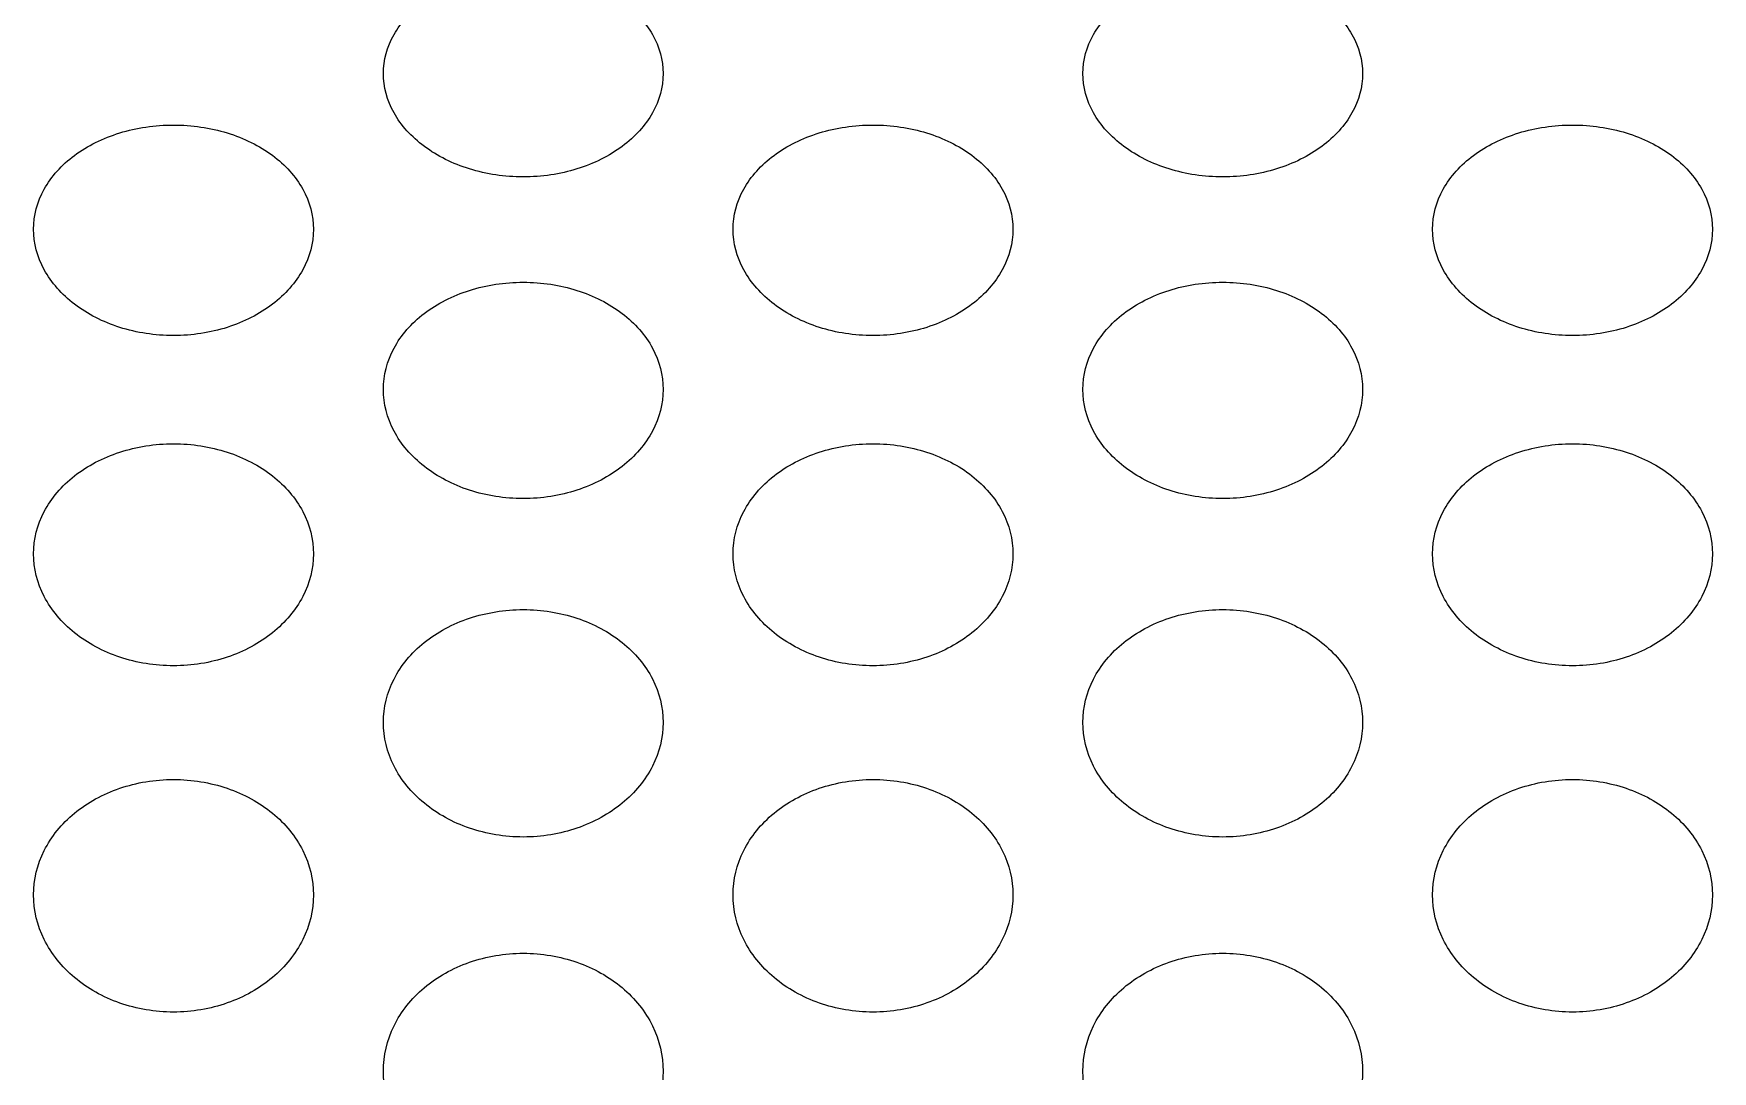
# Model space of a CAD drawing. Header units: millimetres. Extents: x 324 to 7054, y -67 to 2159.
# Drawn here: x 1766.03 to 1814.03, y 1614.86 to 1644.53 of the extents above; entities that cross this region are included whole.
import ezdxf

# ---------------------------------------------------------------- set-up
doc = ezdxf.new("R2010")
doc.units = ezdxf.units.MM
doc.header["$LTSCALE"] = 153.67
doc.layers.add('02___PRT_ALL_AXES', color=7, linetype='CONTINUOUS')

msp = doc.modelspace()

# ---------------------------------------------------------------- linework, layer by layer
at = {"layer": '02___PRT_ALL_AXES', "linetype": 'Continuous'}
for points in [[(1780.03476, 1640.43048), (1779.76893, 1640.43074), (1779.24531, 1640.4694), (1778.48961, 1640.64118), (1777.79947, 1640.91599), (1776.98616, 1641.41039), (1776.24385, 1642.22992), (1775.9302, 1643.38592), (1776.24394, 1644.5293), (1776.98437, 1645.32904), (1777.79615, 1645.80816), (1778.48659, 1646.0741), (1779.24381, 1646.24002), (1779.76846, 1646.2773), (1780.03476, 1646.27754)], [(1780.03476, 1646.27754), (1780.30058, 1646.27729), (1780.8242, 1646.24016), (1781.5799, 1646.07492), (1782.27004, 1645.80977), (1783.08335, 1645.33066), (1783.82566, 1644.53021), (1784.13932, 1643.38374), (1783.82557, 1642.23082), (1783.08514, 1641.41205), (1782.27336, 1640.91766), (1781.58292, 1640.64204), (1780.8257, 1640.46955), (1780.30105, 1640.43073), (1780.03476, 1640.43048)], [(1800.03476, 1640.43048), (1799.76893, 1640.43074), (1799.24531, 1640.4694), (1798.48961, 1640.64118), (1797.79947, 1640.91599), (1796.98616, 1641.41039), (1796.24385, 1642.22992), (1795.9302, 1643.38592), (1796.24394, 1644.5293), (1796.98437, 1645.32904), (1797.79615, 1645.80816), (1798.48659, 1646.0741), (1799.24381, 1646.24002), (1799.76846, 1646.2773), (1800.03476, 1646.27754)], [(1800.03476, 1646.27754), (1800.30058, 1646.27729), (1800.8242, 1646.24016), (1801.5799, 1646.07492), (1802.27004, 1645.80977), (1803.08335, 1645.33066), (1803.82566, 1644.53021), (1804.13932, 1643.38374), (1803.82557, 1642.23082), (1803.08514, 1641.41205), (1802.27336, 1640.91766), (1801.58292, 1640.64204), (1800.8257, 1640.46955), (1800.30105, 1640.43073), (1800.03476, 1640.43048)], [(1770.03476, 1635.8946), (1769.76893, 1635.89487), (1769.24531, 1635.93462), (1768.48961, 1636.11126), (1767.79947, 1636.39387), (1766.98616, 1636.90236), (1766.24385, 1637.74546), (1765.9302, 1638.93524), (1766.24394, 1640.11264), (1766.98437, 1640.93657), (1767.79615, 1641.4303), (1768.48659, 1641.70439), (1769.24381, 1641.87541), (1769.76846, 1641.91384), (1770.03476, 1641.91409)], [(1770.03476, 1641.91409), (1770.30058, 1641.91383), (1770.8242, 1641.87555), (1771.5799, 1641.70524), (1772.27004, 1641.43196), (1773.08335, 1640.93823), (1773.82566, 1640.11357), (1774.13932, 1638.933), (1773.82557, 1637.74638), (1773.08514, 1636.90407), (1772.27336, 1636.39558), (1771.58292, 1636.11214), (1770.8257, 1635.93477), (1770.30105, 1635.89486), (1770.03476, 1635.8946)], [(1790.03476, 1635.8946), (1789.76893, 1635.89487), (1789.24531, 1635.93462), (1788.48961, 1636.11126), (1787.79947, 1636.39387), (1786.98616, 1636.90236), (1786.24385, 1637.74546), (1785.9302, 1638.93524), (1786.24394, 1640.11264), (1786.98437, 1640.93657), (1787.79615, 1641.4303), (1788.48659, 1641.70439), (1789.24381, 1641.87541), (1789.76846, 1641.91384), (1790.03476, 1641.91409)], [(1790.03476, 1641.91409), (1790.30058, 1641.91383), (1790.8242, 1641.87555), (1791.5799, 1641.70524), (1792.27004, 1641.43196), (1793.08335, 1640.93823), (1793.82566, 1640.11357), (1794.13932, 1638.933), (1793.82557, 1637.74638), (1793.08514, 1636.90407), (1792.27336, 1636.39558), (1791.58292, 1636.11214), (1790.8257, 1635.93477), (1790.30105, 1635.89486), (1790.03476, 1635.8946)], [(1810.03476, 1635.8946), (1809.76893, 1635.89487), (1809.24531, 1635.93462), (1808.48961, 1636.11126), (1807.79947, 1636.39387), (1806.98616, 1636.90236), (1806.24385, 1637.74546), (1805.9302, 1638.93524), (1806.24394, 1640.11264), (1806.98437, 1640.93657), (1807.79615, 1641.4303), (1808.48659, 1641.70439), (1809.24381, 1641.87541), (1809.76846, 1641.91384), (1810.03476, 1641.91409)], [(1810.03476, 1641.91409), (1810.30058, 1641.91383), (1810.8242, 1641.87555), (1811.5799, 1641.70524), (1812.27004, 1641.43196), (1813.08335, 1640.93823), (1813.82566, 1640.11357), (1814.13932, 1638.933), (1813.82557, 1637.74638), (1813.08514, 1636.90407), (1812.27336, 1636.39558), (1811.58292, 1636.11214), (1810.8257, 1635.93477), (1810.30105, 1635.89486), (1810.03476, 1635.8946)], [(1780.03476, 1631.23468), (1779.76893, 1631.23496), (1779.24531, 1631.27577), (1778.48961, 1631.45708), (1777.79947, 1631.74721), (1776.98616, 1632.26928), (1776.24385, 1633.1351), (1775.9302, 1634.35748), (1776.24394, 1635.56773), (1776.98437, 1636.41501), (1777.79615, 1636.92286), (1778.48659, 1637.20482), (1779.24381, 1637.38078), (1779.76846, 1637.42031), (1780.03476, 1637.42057)], [(1780.03476, 1637.42057), (1780.30058, 1637.42031), (1780.8242, 1637.38092), (1781.5799, 1637.2057), (1782.27004, 1636.92457), (1783.08335, 1636.41672), (1783.82566, 1635.56868), (1784.13932, 1634.35517), (1783.82557, 1633.13605), (1783.08514, 1632.27104), (1782.27336, 1631.74896), (1781.58292, 1631.45799), (1780.8257, 1631.27592), (1780.30105, 1631.23495), (1780.03476, 1631.23468)], [(1800.03476, 1631.23468), (1799.76893, 1631.23496), (1799.24531, 1631.27577), (1798.48961, 1631.45708), (1797.79947, 1631.74721), (1796.98616, 1632.26928), (1796.24385, 1633.1351), (1795.9302, 1634.35748), (1796.24394, 1635.56773), (1796.98437, 1636.41501), (1797.79615, 1636.92286), (1798.48659, 1637.20482), (1799.24381, 1637.38078), (1799.76846, 1637.42031), (1800.03476, 1637.42057)], [(1800.03476, 1637.42057), (1800.30058, 1637.42031), (1800.8242, 1637.38092), (1801.5799, 1637.2057), (1802.27004, 1636.92457), (1803.08335, 1636.41672), (1803.82566, 1635.56868), (1804.13932, 1634.35517), (1803.82557, 1633.13605), (1803.08514, 1632.27104), (1802.27336, 1631.74896), (1801.58292, 1631.45799), (1800.8257, 1631.27592), (1800.30105, 1631.23495), (1800.03476, 1631.23468)], [(1770.03476, 1626.45539), (1769.76893, 1626.45567), (1769.24531, 1626.49749), (1768.48961, 1626.68331), (1767.79947, 1626.98066), (1766.98616, 1627.5158), (1766.24385, 1628.40347), (1765.9302, 1629.65722), (1766.24394, 1630.8991), (1766.98437, 1631.7689), (1767.79615, 1632.29035), (1768.48659, 1632.57991), (1769.24381, 1632.76062), (1769.76846, 1632.80122), (1770.03476, 1632.80149)], [(1770.03476, 1632.80149), (1770.30058, 1632.80122), (1770.8242, 1632.76077), (1771.5799, 1632.58081), (1772.27004, 1632.29211), (1773.08335, 1631.77065), (1773.82566, 1630.90007), (1774.13932, 1629.65486), (1773.82557, 1628.40445), (1773.08514, 1627.5176), (1772.27336, 1626.98246), (1771.58292, 1626.68424), (1770.8257, 1626.49765), (1770.30105, 1626.45567), (1770.03476, 1626.45539)], [(1790.03476, 1626.45539), (1789.76893, 1626.45567), (1789.24531, 1626.49749), (1788.48961, 1626.68331), (1787.79947, 1626.98066), (1786.98616, 1627.5158), (1786.24385, 1628.40347), (1785.9302, 1629.65722), (1786.24394, 1630.8991), (1786.98437, 1631.7689), (1787.79615, 1632.29035), (1788.48659, 1632.57991), (1789.24381, 1632.76062), (1789.76846, 1632.80122), (1790.03476, 1632.80149)], [(1790.03476, 1632.80149), (1790.30058, 1632.80122), (1790.8242, 1632.76077), (1791.5799, 1632.58081), (1792.27004, 1632.29211), (1793.08335, 1631.77065), (1793.82566, 1630.90007), (1794.13932, 1629.65486), (1793.82557, 1628.40445), (1793.08514, 1627.5176), (1792.27336, 1626.98246), (1791.58292, 1626.68424), (1790.8257, 1626.49765), (1790.30105, 1626.45567), (1790.03476, 1626.45539)], [(1810.03476, 1626.45539), (1809.76893, 1626.45567), (1809.24531, 1626.49749), (1808.48961, 1626.68331), (1807.79947, 1626.98066), (1806.98616, 1627.5158), (1806.24385, 1628.40347), (1805.9302, 1629.65722), (1806.24394, 1630.8991), (1806.98437, 1631.7689), (1807.79615, 1632.29035), (1808.48659, 1632.57991), (1809.24381, 1632.76062), (1809.76846, 1632.80122), (1810.03476, 1632.80149)], [(1810.03476, 1632.80149), (1810.30058, 1632.80122), (1810.8242, 1632.76077), (1811.5799, 1632.58081), (1812.27004, 1632.29211), (1813.08335, 1631.77065), (1813.82566, 1630.90007), (1814.13932, 1629.65486), (1813.82557, 1628.40445), (1813.08514, 1627.5176), (1812.27336, 1626.98246), (1811.58292, 1626.68424), (1810.8257, 1626.49765), (1810.30105, 1626.45567), (1810.03476, 1626.45539)], [(1780.03476, 1621.56151), (1779.76893, 1621.5618), (1779.24531, 1621.60459), (1778.48961, 1621.79472), (1777.79947, 1622.099), (1776.98616, 1622.64666), (1776.24385, 1623.5553), (1775.9302, 1624.83917), (1776.24394, 1626.11143), (1776.98437, 1627.00287), (1777.79615, 1627.53742), (1778.48659, 1627.83427), (1779.24381, 1628.01956), (1779.76846, 1628.06119), (1780.03476, 1628.06146)], [(1780.03476, 1628.06146), (1780.30058, 1628.06118), (1780.8242, 1628.01971), (1781.5799, 1627.8352), (1782.27004, 1627.53921), (1783.08335, 1627.00467), (1783.82566, 1626.11243), (1784.13932, 1624.83674), (1783.82557, 1623.5563), (1783.08514, 1622.6485), (1782.27336, 1622.10084), (1781.58292, 1621.79567), (1780.8257, 1621.60475), (1780.30105, 1621.56179), (1780.03476, 1621.56151)], [(1800.03476, 1621.56151), (1799.76893, 1621.5618), (1799.24531, 1621.60459), (1798.48961, 1621.79472), (1797.79947, 1622.099), (1796.98616, 1622.64666), (1796.24385, 1623.5553), (1795.9302, 1624.83917), (1796.24394, 1626.11143), (1796.98437, 1627.00287), (1797.79615, 1627.53742), (1798.48659, 1627.83427), (1799.24381, 1628.01956), (1799.76846, 1628.06119), (1800.03476, 1628.06146)], [(1800.03476, 1628.06146), (1800.30058, 1628.06118), (1800.8242, 1628.01971), (1801.5799, 1627.8352), (1802.27004, 1627.53921), (1803.08335, 1627.00467), (1803.82566, 1626.11243), (1804.13932, 1624.83674), (1803.82557, 1623.5563), (1803.08514, 1622.6485), (1802.27336, 1622.10084), (1801.58292, 1621.79567), (1800.8257, 1621.60475), (1800.30105, 1621.56179), (1800.03476, 1621.56151)], [(1770.03476, 1616.55794), (1769.76893, 1616.55823), (1769.24531, 1616.60195), (1768.48961, 1616.7962), (1767.79947, 1617.1071), (1766.98616, 1617.66675), (1766.24385, 1618.59544), (1765.9302, 1619.90814), (1766.24394, 1621.20951), (1766.98437, 1622.12171), (1767.79615, 1622.66881), (1768.48659, 1622.97267), (1769.24381, 1623.16234), (1769.76846, 1623.20496), (1770.03476, 1623.20524)], [(1770.03476, 1623.20524), (1770.30058, 1623.20495), (1770.8242, 1623.1625), (1771.5799, 1622.97361), (1772.27004, 1622.67065), (1773.08335, 1622.12355), (1773.82566, 1621.21054), (1774.13932, 1619.90566), (1773.82557, 1618.59646), (1773.08514, 1617.66863), (1772.27336, 1617.10899), (1771.58292, 1616.79717), (1770.8257, 1616.60211), (1770.30105, 1616.55823), (1770.03476, 1616.55794)], [(1790.03476, 1616.55794), (1789.76893, 1616.55823), (1789.24531, 1616.60195), (1788.48961, 1616.7962), (1787.79947, 1617.1071), (1786.98616, 1617.66675), (1786.24385, 1618.59544), (1785.9302, 1619.90814), (1786.24394, 1621.20951), (1786.98437, 1622.12171), (1787.79615, 1622.66881), (1788.48659, 1622.97267), (1789.24381, 1623.16234), (1789.76846, 1623.20496), (1790.03476, 1623.20524)], [(1790.03476, 1623.20524), (1790.30058, 1623.20495), (1790.8242, 1623.1625), (1791.5799, 1622.97361), (1792.27004, 1622.67065), (1793.08335, 1622.12355), (1793.82566, 1621.21054), (1794.13932, 1619.90566), (1793.82557, 1618.59646), (1793.08514, 1617.66863), (1792.27336, 1617.10899), (1791.58292, 1616.79717), (1790.8257, 1616.60211), (1790.30105, 1616.55823), (1790.03476, 1616.55794)], [(1810.03476, 1616.55794), (1809.76893, 1616.55823), (1809.24531, 1616.60195), (1808.48961, 1616.7962), (1807.79947, 1617.1071), (1806.98616, 1617.66675), (1806.24385, 1618.59544), (1805.9302, 1619.90814), (1806.24394, 1621.20951), (1806.98437, 1622.12171), (1807.79615, 1622.66881), (1808.48659, 1622.97267), (1809.24381, 1623.16234), (1809.76846, 1623.20496), (1810.03476, 1623.20524)], [(1810.03476, 1623.20524), (1810.30058, 1623.20495), (1810.8242, 1623.1625), (1811.5799, 1622.97361), (1812.27004, 1622.67065), (1813.08335, 1622.12355), (1813.82566, 1621.21054), (1814.13932, 1619.90566), (1813.82557, 1618.59646), (1813.08514, 1617.66863), (1812.27336, 1617.10899), (1811.58292, 1616.79717), (1810.8257, 1616.60211), (1810.30105, 1616.55823), (1810.03476, 1616.55794)], [(1780.03476, 1611.44969), (1779.76893, 1611.44999), (1779.24531, 1611.49458), (1778.48961, 1611.69277), (1777.79947, 1612.00998), (1776.98616, 1612.58105), (1776.24385, 1613.52886), (1775.9302, 1614.86908), (1776.24394, 1616.19826), (1776.98437, 1617.1303), (1777.79615, 1617.6894), (1778.48659, 1617.99996), (1779.24381, 1618.19383), (1779.76846, 1618.2374), (1780.03476, 1618.23768)], [(1780.03476, 1618.23768), (1780.30058, 1618.23739), (1780.8242, 1618.19399), (1781.5799, 1618.00093), (1782.27004, 1617.69128), (1783.08335, 1617.13218), (1783.82566, 1616.19931), (1784.13932, 1614.86655), (1783.82557, 1613.5299), (1783.08514, 1612.58296), (1782.27336, 1612.0119), (1781.58292, 1611.69376), (1780.8257, 1611.49475), (1780.30105, 1611.44998), (1780.03476, 1611.44969)], [(1800.03476, 1611.44969), (1799.76893, 1611.44999), (1799.24531, 1611.49458), (1798.48961, 1611.69277), (1797.79947, 1612.00998), (1796.98616, 1612.58105), (1796.24385, 1613.52886), (1795.9302, 1614.86908), (1796.24394, 1616.19826), (1796.98437, 1617.1303), (1797.79615, 1617.6894), (1798.48659, 1617.99996), (1799.24381, 1618.19383), (1799.76846, 1618.2374), (1800.03476, 1618.23768)], [(1800.03476, 1618.23768), (1800.30058, 1618.23739), (1800.8242, 1618.19399), (1801.5799, 1618.00093), (1802.27004, 1617.69128), (1803.08335, 1617.13218), (1803.82566, 1616.19931), (1804.13932, 1614.86655), (1803.82557, 1613.5299), (1803.08514, 1612.58296), (1802.27336, 1612.0119), (1801.58292, 1611.69376), (1800.8257, 1611.49475), (1800.30105, 1611.44998), (1800.03476, 1611.44969)]]:
    msp.add_open_spline(points, degree=3, knots=[0, 0, 0, 0, 0.0625, 0.125, 0.1875, 0.25, 0.375, 0.5, 0.625, 0.75, 0.8125, 0.875, 0.9375, 1, 1, 1, 1], dxfattribs=at)

doc.saveas('drawing.dxf')
